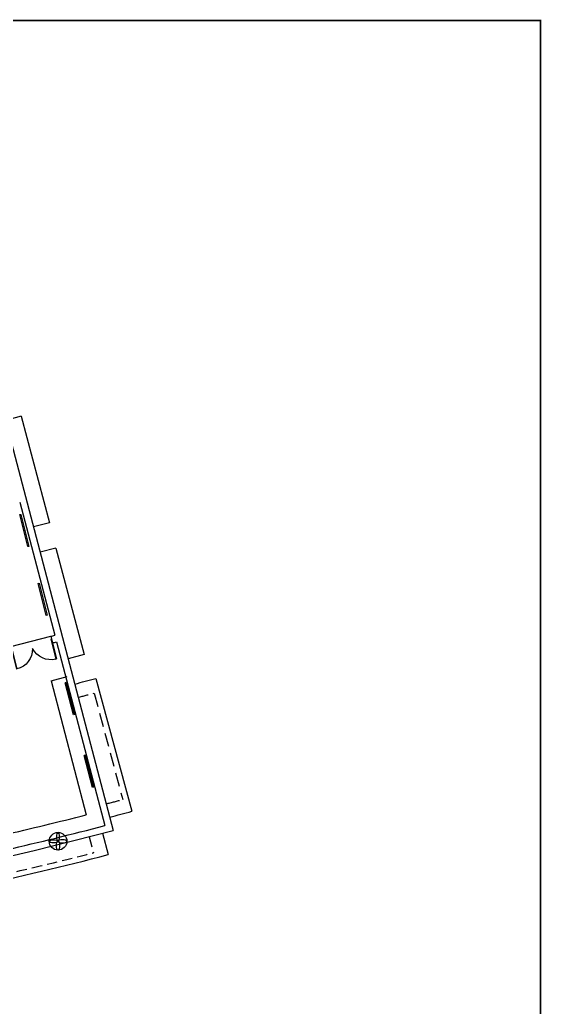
# Model space of a CAD drawing. Header units: inches. Extents: x -221585 to 401252, y -284294 to 332380.
# Drawn here: x 128574 to 130470, y 52463 to 56049 of the extents above; entities that cross this region are included whole.
import ezdxf

# ---------------------------------------------------------------- set-up
doc = ezdxf.new("R2010")
doc.units = ezdxf.units.IN
doc.header["$MEASUREMENT"] = 0
doc.linetypes.add('HIDDEN', pattern=[0.375, 0.25, -0.125])

# ---------------------------------------------------------------- blocks, each defined once
blk = doc.blocks.new('d2')
at = {"color": 1, "ltscale": 8}
for p, q in [((-332.772, -186.458, 9945.752), (-332.753, -186.454, 9945.752)), ((-332.628, -187.194, 9945.752), (-332.772, -186.458, 9945.752)), ((-332.609, -187.19, 9945.752), (-332.753, -186.454, 9945.752)), ((-332.753, -186.454, 9945.752), (-332.753, -186.454, 9945.732)), ((-332.753, -186.454, 9945.732), (-332.753, -186.454, 9945.732)), ((-334.226, -186.743, 9945.752), (-334.206, -186.739, 9945.752)), ((-334.082, -187.479, 9945.752), (-334.226, -186.743, 9945.752)), ((-334.062, -187.475, 9945.752), (-334.206, -186.739, 9945.752)), ((-332.628, -187.194, 9945.752), (-332.609, -187.19, 9945.752)), ((-334.082, -187.479, 9945.752), (-334.062, -187.475, 9945.752)), ((-334.063, -187.577, 9945.752), (-332.589, -187.288, 9945.752))]:
    blk.add_line(p, q, dxfattribs=at)
for centre, start, end in [((-332.628, -187.194, 9945.752), 101.092, 178.0402), ((-334.062, -187.475, 9945.752), 24.1438, 101.092)]:
    blk.add_arc(centre, 0.75, start, end, dxfattribs=at)

msp = doc.modelspace()

# ---------------------------------------------------------------- linework, layer by layer
at = {"color": 4, "ltscale": 8}
for p, q in [((128362.5, 55198.1, 0.8), (128913.9, 53104.5, 0.8)), ((128573.9, 54297.3, 0.8), (128701.2, 53813.8, 0.8)), ((128707.6, 53789.6, -27.8), (128883.2, 53122.3, 0.8))]:
    msp.add_line(p, q, dxfattribs=at)
at = {"color": 20, "ltscale": 10}
for p, q in [((128579.7, 54609.1, 0.8), (128521.7, 54593.8, 0.8)), ((128579.7, 54609.1, 0.8), (128681.6, 54222.3, 0.8)), ((128681.6, 54222.3, 0.8), (128623.5, 54207, 0.8)), ((128705.7, 54130.4, 0.8), (128647.7, 54115.1, 0.8)), ((128705.7, 54130.4, 0.8), (128807.6, 53743.6, 0.8)), ((128807.6, 53743.6, 0.8), (128749.6, 53728.3, 0.8)), ((128851, 53657, 0.4), (128981.5, 53174.3, 0.4)), ((128875.2, 53094.4, 0.8), (128895.3, 53016.9, 0.4))]:
    msp.add_line(p, q, dxfattribs=at)
at = {"color": 5}
for p, q in [((128573.9, 54251.8), (128577.5, 54252.7)), ((128603.5, 54135.6), (128573.9, 54251.8)), ((128577.5, 54252.7), (128607.1, 54136.5)), ((128607.1, 54136.5), (128603.5, 54135.6)), ((128640.5, 54001.4), (128644.1, 54002.3)), ((128670.1, 53885.2), (128640.5, 54001.4)), ((128644.1, 54002.3), (128673.7, 53886.1)), ((128673.7, 53886.1), (128670.1, 53885.2)), ((128742.4, 53641.6), (128738.9, 53640.6)), ((128769.4, 53524.7), (128738.9, 53640.6)), ((128742.4, 53641.6), (128773, 53525.6)), ((128773, 53525.6), (128769.4, 53524.7)), ((128811.9, 53378.1), (128808.3, 53377.2)), ((128838.9, 53261.3), (128808.3, 53377.2)), ((128811.9, 53378.1), (128842.5, 53262.2)), ((128842.5, 53262.2), (128838.9, 53261.3))]:
    msp.add_line(p, q, dxfattribs=at)
at = {"color": 4, "ltscale": 10}
msp.add_line((128686.6, 53810, 0.4), (128692.9, 53785.8, -27.8), dxfattribs=at)
at = {"color": 253, "ltscale": 10}
msp.add_line((128687.8, 53648.4, 0.8), (128745.8, 53663.7, 0.8), dxfattribs=at)
at = {"color": 253, "ltscale": 8}
msp.add_line((128687.8, 53648.4, 0.8), (128816, 53161.7, 0.8), dxfattribs=at)
at = {"color": 20, "linetype": 'HIDDEN', "ltscale": 200}
msp.add_line((128844.4, 53603.4, 0.4), (128948.2, 53217.1, 0.4), dxfattribs=at)
at = {"color": 20, "linetype": 'HIDDEN', "ltscale": 150}
msp.add_line((128826.9, 53082, 0.8), (128841.8, 53023.8, 0.4), dxfattribs=at)
at = {"color": 6, "const_width": 6.3}
msp.add_lwpolyline([(130466.8, 50244.9), (121851.4, 50244.9), (121851.4, 56046.1), (130466.8, 56046.1)], close=True, dxfattribs=at)
at = {"color": 5}
msp.add_circle((128713.1, 53065.3), 32.2, dxfattribs=at)
at = {"color": 4, "ltscale": 10}
for centre, radius, start, end in [((128561.2, 54311.6, -28.6), 517, 284.0327, 285.7096), ((125661.9, 65452, -27.8), 12053.5, 284.56409, 284.6362), ((125661.9, 65452, 1.3), 12743.5, 282.98727, 284.64209), ((125661.9, 65452, 0.4), 12768.5, 274.10933, 284.75507)]:
    msp.add_arc(centre, radius, start, end, dxfattribs=at)
at = {"color": 20, "ltscale": 10}
for centre, radius, start, end in [((125661.9, 65452, 0.4), 12218.5, 284.75447, 285.12962), ((125661.9, 65452, 0.4), 12718.5, 284.75449, 285.12962), ((125662, 65452, 0.4), 12848.5, 282.34342, 284.575)]:
    msp.add_arc(centre, radius, start, end, dxfattribs=at)
at = {"color": 20, "linetype": 'HIDDEN', "ltscale": 150}
for radius, start, end in [(12268.5, 284.75447, 285.03469), (12828.5, 282.57066, 284.35185)]:
    msp.add_arc((125661.9, 65452, 0.4), radius, start, end, dxfattribs=at)
at = {"color": 20, "linetype": 'HIDDEN', "ltscale": 200}
msp.add_arc((125661.9, 65452, 0.4), 12668.5, 284.75449, 285.03469, dxfattribs=at)
at = {"color": 253, "ltscale": 8}
msp.add_arc((125661.9, 65452, 0.4), 12688.5, 282.98726, 284.39324, dxfattribs=at)
at = {"color": 5, "extrusion": (0, 0, -1)}
for centre, major_axis, ratio in [((128713.1, 53081.4), (0, -16.1), 0.361042), ((128729.2, 53065.3), (-16.1, 0), 0.363524)]:
    msp.add_ellipse(centre, major_axis=major_axis, ratio=ratio, dxfattribs=at)
at = {"color": 5}
for centre, major_axis, ratio in [((128697, 53065.3), (16.1, 0), 0.363524), ((128713.1, 53049.3), (0, 16.1), 0.361042)]:
    msp.add_ellipse(centre, major_axis=major_axis, ratio=ratio, dxfattribs=at)

# ---------------------------------------------------------------- block references
at = {"color": 1, "xscale": -100.0000000000031, "yscale": 100, "zscale": 100, "rotation": 205.2986990424778}
msp.add_blockref('d2', (166759.2, 51090.1, -994574.7), dxfattribs=at)

doc.saveas('drawing.dxf')
